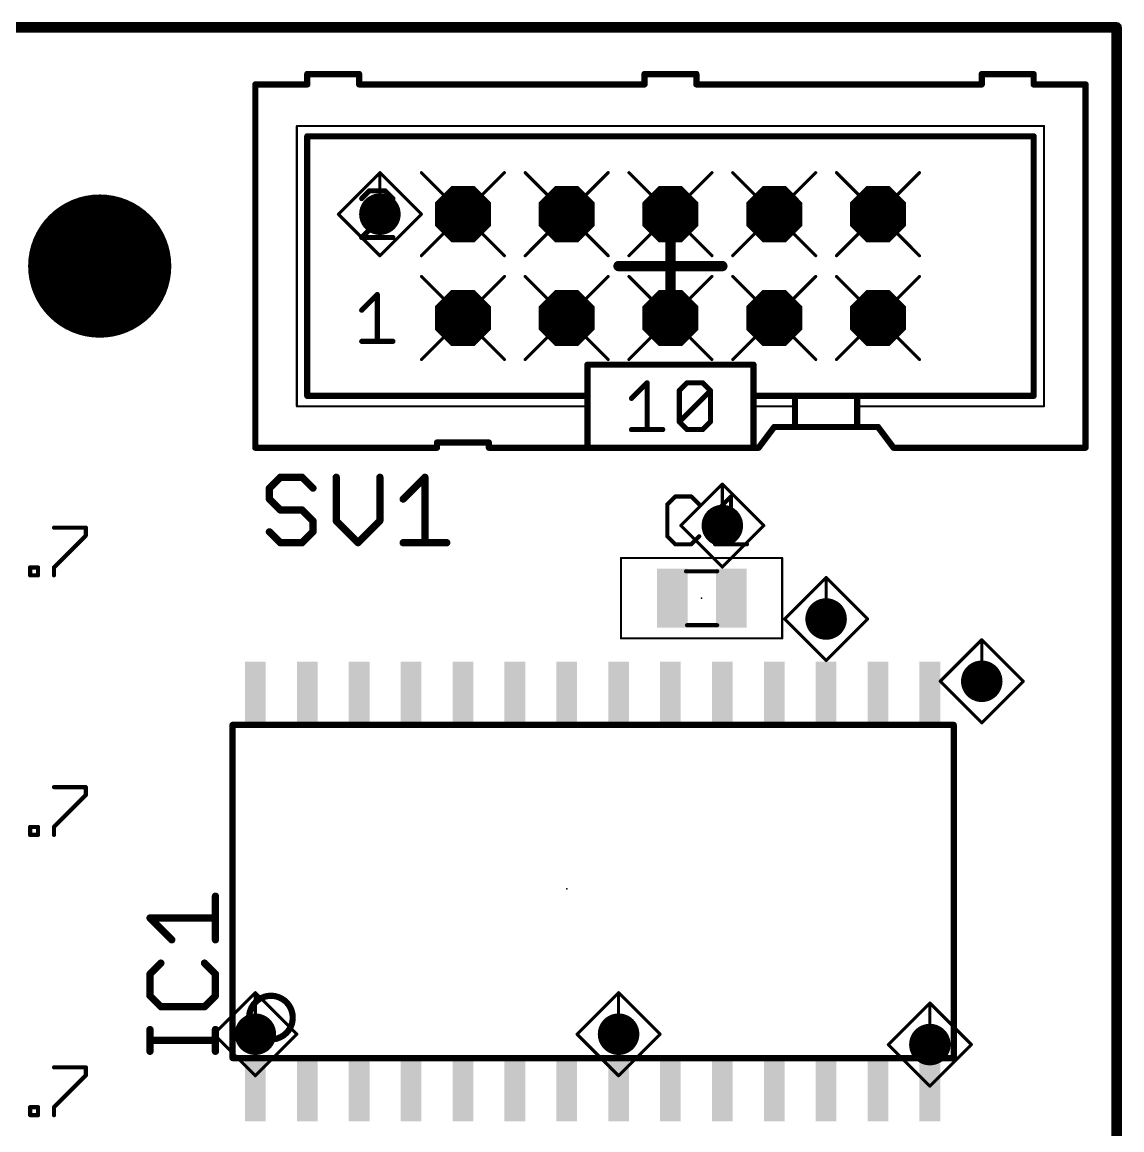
# Model space of a CAD drawing. Extents: x -84 to 54, y -45 to 6.
# Drawn here: x -15.87 to 11.05, y -21.14 to 5.97 of the extents above; entities that cross this region are included whole.
import ezdxf

# ---------------------------------------------------------------- set-up
doc = ezdxf.new("R2010")
doc.units = 0
for name, color, linetype in [('144', 253, 'CONTINUOUS'), ('17', 92, 'CONTINUOUS'), ('18', 92, 'CONTINUOUS'), ('20', 7, 'CONTINUOUS'), ('21', 253, 'CONTINUOUS'), ('23', 7, 'CONTINUOUS'), ('25', 253, 'CONTINUOUS'), ('39', 12, 'CONTINUOUS'), ('49', 253, 'CONTINUOUS'), ('51', 253, 'CONTINUOUS')]:
    doc.layers.add(name, color=color, linetype=linetype)

# ---------------------------------------------------------------- blocks, each defined once
blk = doc.blocks.new('RECT')
blk.add_solid([(-0.5, -0.5), (0.5, -0.5), (-0.5, 0.5), (0.5, 0.5)])
blk = doc.blocks.new('OCTAGONP')
at = {"const_width": 0.5}
blk.add_lwpolyline([(-0.25, -0.1036), (-0.25, 0.1036), (-0.1036, 0.25), (0.1036, 0.25), (0.25, 0.1036), (0.25, -0.1036), (0.1036, -0.25), (-0.1036, -0.25), (-0.25, -0.1036), (-0.25, 0.1036)], dxfattribs=at)
blk = doc.blocks.new('ROUNDV')
at = {"const_width": 0.5}
blk.add_lwpolyline([(0, -0.25, 1), (0, 0.25, 1), (0, -0.25)], format="xyb", dxfattribs=at)

msp = doc.modelspace()

# ---------------------------------------------------------------- linework, layer by layer
at = {"layer": '144', "const_width": 0.0762}
for points in [[(-7.112, 2.286), (-8.128, 1.27)], [(-7.112, 1.27), (-7.112, 2.286)], [(-6.096, 1.27), (-7.112, 2.286)], [(-6.096, 0.254), (-4.064, 2.286)], [(-6.096, 2.286), (-4.064, 0.254)], [(-3.556, 0.254), (-1.524, 2.286)], [(-3.556, 2.286), (-1.524, 0.254)], [(-1.016, 0.254), (1.016, 2.286)], [(-1.016, 2.286), (1.016, 0.254)], [(1.524, 0.254), (3.556, 2.286)], [(1.524, 2.286), (3.556, 0.254)], [(4.064, 0.254), (6.096, 2.286)], [(4.064, 2.286), (6.096, 0.254)], [(-8.128, 1.27), (-7.112, 0.254)], [(-7.112, 0.254), (-6.096, 1.27)], [(-14.986, 1.016), (-12.954, 1.016)], [(-14.986, -1.016), (-14.986, 1.016)], [(-13.97, 0), (-13.97, 1.016)], [(-12.954, 1.016), (-12.954, -1.016)], [(-6.096, -2.286), (-4.064, -0.254)], [(-6.096, -0.254), (-4.064, -2.286)], [(-3.556, -2.286), (-1.524, -0.254)], [(-3.556, -0.254), (-1.524, -2.286)], [(-1.016, -2.286), (1.016, -0.254)], [(-1.016, -0.254), (1.016, -2.286)], [(1.524, -2.286), (3.556, -0.254)], [(1.524, -0.254), (3.556, -2.286)], [(4.064, -2.286), (6.096, -0.254)], [(4.064, -0.254), (6.096, -2.286)], [(-12.954, -1.016), (-14.986, -1.016)], [(1.27, -5.334), (0.254, -6.35)], [(1.27, -6.35), (1.27, -5.334)], [(2.286, -6.35), (1.27, -5.334)], [(0.254, -6.35), (1.27, -7.366)], [(1.27, -7.366), (2.286, -6.35)], [(3.81, -7.62), (2.794, -8.636)], [(3.81, -8.636), (3.81, -7.62)], [(4.826, -8.636), (3.81, -7.62)], [(2.794, -8.636), (3.81, -9.652)], [(3.81, -9.652), (4.826, -8.636)], [(7.62, -9.144), (6.604, -10.16)], [(7.62, -10.16), (7.62, -9.144)], [(8.636, -10.16), (7.62, -9.144)], [(6.604, -10.16), (7.62, -11.176)], [(7.62, -11.176), (8.636, -10.16)], [(-10.16, -17.78), (-11.176, -18.796)], [(-10.16, -18.796), (-10.16, -17.78)], [(-9.144, -18.796), (-10.16, -17.78)], [(-1.27, -17.78), (-2.286, -18.796)], [(-1.27, -18.796), (-1.27, -17.78)], [(-0.254, -18.796), (-1.27, -17.78)], [(6.35, -18.034), (5.334, -19.05)], [(6.35, -19.05), (6.35, -18.034)], [(7.366, -19.05), (6.35, -18.034)], [(-11.176, -18.796), (-10.16, -19.812)], [(-10.16, -19.812), (-9.144, -18.796)], [(-2.286, -18.796), (-1.27, -19.812)], [(-1.27, -19.812), (-0.254, -18.796)], [(5.334, -19.05), (6.35, -20.066)], [(6.35, -20.066), (7.366, -19.05)]]:
    msp.add_lwpolyline(points, dxfattribs=at)
at = {"layer": '144', "const_width": 0.0381}
for points in [[(-7.093, 2.286, 1), (-7.1311, 2.286)], [(-7.0985, 2.2995, 1), (-7.1255, 2.2725)], [(-7.0985, 2.2725, 1), (-7.1255, 2.2995)], [(-6.0825, 2.2995, 1), (-6.1095, 2.2725)], [(-4.0505, 2.2725, 1), (-4.0775, 2.2995)], [(-3.5425, 2.2995, 1), (-3.5695, 2.2725)], [(-1.5105, 2.2725, 1), (-1.5375, 2.2995)], [(-1.0025, 2.2995, 1), (-1.0295, 2.2725)], [(1.0295, 2.2725, 1), (1.0025, 2.2995)], [(1.5375, 2.2995, 1), (1.5105, 2.2725)], [(3.5695, 2.2725, 1), (3.5425, 2.2995)], [(4.0775, 2.2995, 1), (4.0505, 2.2725)], [(6.1095, 2.2725, 1), (6.0825, 2.2995)], [(-8.1145, 1.2835, 1), (-8.1415, 1.2565)], [(-8.1415, 1.2835, 1), (-8.1145, 1.2565)], [(-7.1311, 1.27, 1), (-7.093, 1.27)], [(-6.0825, 1.2565, 1), (-6.1095, 1.2835)], [(-6.1095, 1.2565, 1), (-6.0825, 1.2835)], [(-14.967, 1.016, 1), (-15.0051, 1.016)], [(-14.986, 1.0351, 1), (-14.986, 0.997)], [(-13.951, 1.016, 1), (-13.9891, 1.016)], [(-12.935, 1.016, 1), (-12.9731, 1.016)], [(-12.954, 0.997, 1), (-12.954, 1.0351)], [(-7.1255, 0.2675, 1), (-7.0985, 0.2405)], [(-7.1255, 0.2405, 1), (-7.0985, 0.2675)], [(-6.1095, 0.2675, 1), (-6.0825, 0.2405)], [(-4.0775, 0.2405, 1), (-4.0505, 0.2675)], [(-3.5695, 0.2675, 1), (-3.5425, 0.2405)], [(-1.5375, 0.2405, 1), (-1.5105, 0.2675)], [(-1.0295, 0.2675, 1), (-1.0025, 0.2405)], [(1.0025, 0.2405, 1), (1.0295, 0.2675)], [(1.5105, 0.2675, 1), (1.5375, 0.2405)], [(3.5425, 0.2405, 1), (3.5695, 0.2675)], [(4.0505, 0.2675, 1), (4.0775, 0.2405)], [(6.0825, 0.2405, 1), (6.1095, 0.2675)], [(-13.9891, 0, 1), (-13.951, 0)], [(-6.0825, -0.2405, 1), (-6.1095, -0.2675)], [(-4.0505, -0.2675, 1), (-4.0775, -0.2405)], [(-3.5425, -0.2405, 1), (-3.5695, -0.2675)], [(-1.5105, -0.2675, 1), (-1.5375, -0.2405)], [(-1.0025, -0.2405, 1), (-1.0295, -0.2675)], [(1.0295, -0.2675, 1), (1.0025, -0.2405)], [(1.5375, -0.2405, 1), (1.5105, -0.2675)], [(3.5695, -0.2675, 1), (3.5425, -0.2405)], [(4.0775, -0.2405, 1), (4.0505, -0.2675)], [(6.1095, -0.2675, 1), (6.0825, -0.2405)], [(-15.0051, -1.016, 1), (-14.967, -1.016)], [(-14.986, -0.997, 1), (-14.986, -1.0351)], [(-12.9731, -1.016, 1), (-12.935, -1.016)], [(-12.954, -1.0351, 1), (-12.954, -0.997)], [(-6.1095, -2.2725, 1), (-6.0825, -2.2995)], [(-4.0775, -2.2995, 1), (-4.0505, -2.2725)], [(-3.5695, -2.2725, 1), (-3.5425, -2.2995)], [(-1.5375, -2.2995, 1), (-1.5105, -2.2725)], [(-1.0295, -2.2725, 1), (-1.0025, -2.2995)], [(1.0025, -2.2995, 1), (1.0295, -2.2725)], [(1.5105, -2.2725, 1), (1.5375, -2.2995)], [(3.5425, -2.2995, 1), (3.5695, -2.2725)], [(4.0505, -2.2725, 1), (4.0775, -2.2995)], [(6.0825, -2.2995, 1), (6.1095, -2.2725)], [(1.2891, -5.334, 1), (1.251, -5.334)], [(1.2835, -5.3205, 1), (1.2565, -5.3475)], [(1.2835, -5.3475, 1), (1.2565, -5.3205)], [(0.2675, -6.3365, 1), (0.2405, -6.3635)], [(0.2405, -6.3365, 1), (0.2675, -6.3635)], [(1.251, -6.35, 1), (1.2891, -6.35)], [(2.2995, -6.3635, 1), (2.2725, -6.3365)], [(2.2725, -6.3635, 1), (2.2995, -6.3365)], [(1.2565, -7.3525, 1), (1.2835, -7.3795)], [(1.2565, -7.3795, 1), (1.2835, -7.3525)], [(3.8291, -7.62, 1), (3.791, -7.62)], [(3.8235, -7.6065, 1), (3.7965, -7.6335)], [(3.8235, -7.6335, 1), (3.7965, -7.6065)], [(2.8075, -8.6225, 1), (2.7805, -8.6495)], [(2.7805, -8.6225, 1), (2.8075, -8.6495)], [(3.791, -8.636, 1), (3.8291, -8.636)], [(4.8395, -8.6495, 1), (4.8125, -8.6225)], [(4.8125, -8.6495, 1), (4.8395, -8.6225)], [(7.6391, -9.144, 1), (7.601, -9.144)], [(7.6335, -9.1305, 1), (7.6065, -9.1575)], [(7.6335, -9.1575, 1), (7.6065, -9.1305)], [(3.7965, -9.6385, 1), (3.8235, -9.6655)], [(3.7965, -9.6655, 1), (3.8235, -9.6385)], [(6.6175, -10.1465, 1), (6.5905, -10.1735)], [(6.5905, -10.1465, 1), (6.6175, -10.1735)], [(7.601, -10.16, 1), (7.6391, -10.16)], [(8.6495, -10.1735, 1), (8.6225, -10.1465)], [(8.6225, -10.1735, 1), (8.6495, -10.1465)], [(7.6065, -11.1625, 1), (7.6335, -11.1895)], [(7.6065, -11.1895, 1), (7.6335, -11.1625)], [(-10.141, -17.78, 1), (-10.1791, -17.78)], [(-10.1465, -17.7665, 1), (-10.1735, -17.7935)], [(-10.1465, -17.7935, 1), (-10.1735, -17.7665)], [(-1.251, -17.78, 1), (-1.2891, -17.78)], [(-1.2565, -17.7665, 1), (-1.2835, -17.7935)], [(-1.2565, -17.7935, 1), (-1.2835, -17.7665)], [(6.3635, -18.0205, 1), (6.3365, -18.0475)], [(6.3691, -18.034, 1), (6.331, -18.034)], [(6.3635, -18.0475, 1), (6.3365, -18.0205)], [(-11.1625, -18.7825, 1), (-11.1895, -18.8095)], [(-11.1895, -18.7825, 1), (-11.1625, -18.8095)], [(-10.1791, -18.796, 1), (-10.141, -18.796)], [(-9.1305, -18.8095, 1), (-9.1575, -18.7825)], [(-9.1575, -18.8095, 1), (-9.1305, -18.7825)], [(-2.2725, -18.7825, 1), (-2.2995, -18.8095)], [(-2.2995, -18.7825, 1), (-2.2725, -18.8095)], [(-1.2891, -18.796, 1), (-1.251, -18.796)], [(-0.2405, -18.8095, 1), (-0.2675, -18.7825)], [(-0.2675, -18.8095, 1), (-0.2405, -18.7825)], [(5.3475, -19.0365, 1), (5.3205, -19.0635)], [(5.3205, -19.0365, 1), (5.3475, -19.0635)], [(6.331, -19.05, 1), (6.3691, -19.05)], [(7.3795, -19.0635, 1), (7.3525, -19.0365)], [(7.3525, -19.0635, 1), (7.3795, -19.0365)], [(-10.1735, -19.7985, 1), (-10.1465, -19.8255)], [(-10.1735, -19.8255, 1), (-10.1465, -19.7985)], [(-1.2835, -19.7985, 1), (-1.2565, -19.8255)], [(-1.2835, -19.8255, 1), (-1.2565, -19.7985)], [(6.3365, -20.0525, 1), (6.3635, -20.0795)], [(6.3365, -20.0795, 1), (6.3635, -20.0525)]]:
    msp.add_lwpolyline(points, format="xyb", dxfattribs=at)
at = {"layer": '20', "const_width": 0.254}
for points in [[(-83.82, 5.842), (10.922, 5.842)], [(10.922, 5.842), (10.922, -43.688)]]:
    msp.add_lwpolyline(points, dxfattribs=at)
at = {"layer": '20', "const_width": 0.127}
for points in [[(10.9855, 5.842, 1), (10.8585, 5.842)], [(10.922, 5.7785, 1), (10.922, 5.9055)]]:
    msp.add_lwpolyline(points, format="xyb", dxfattribs=at)
at = {"layer": '20'}
msp.add_circle((-13.97, 0), 1.651, dxfattribs=at)
at = {"layer": '21'}
for points, const_width in [([(-7.62, 4.699), (-8.89, 4.699)], 0.1524), ([(-8.89, 4.699), (-8.89, 4.445)], 0.1524), ([(-7.62, 4.699), (-7.62, 4.445)], 0.1524), ([(0.635, 4.699), (-0.635, 4.699)], 0.1524), ([(-0.635, 4.699), (-0.635, 4.445)], 0.1524), ([(0.635, 4.699), (0.635, 4.445)], 0.1524), ([(8.89, 4.699), (7.62, 4.699)], 0.1524), ([(7.62, 4.445), (7.62, 4.699)], 0.1524), ([(8.89, 4.445), (8.89, 4.699)], 0.1524), ([(-10.16, 4.445), (-8.89, 4.445)], 0.1524), ([(-10.16, 4.445), (-10.16, -4.445)], 0.1524), ([(-7.62, 4.445), (-0.635, 4.445)], 0.1524), ([(0.635, 4.445), (7.62, 4.445)], 0.1524), ([(8.89, 4.445), (10.16, 4.445)], 0.1524), ([(10.16, -4.445), (10.16, 4.445)], 0.1524), ([(9.144, 3.429), (-9.144, 3.429)], 0.0508), ([(-9.144, 3.429), (-9.144, -3.429)], 0.0508), ([(9.144, -3.429), (9.144, 3.429)], 0.0508), ([(-8.89, 3.175), (8.89, 3.175)], 0.1524), ([(-8.89, 3.175), (-8.89, -3.175)], 0.1524), ([(8.89, -3.175), (8.89, 3.175)], 0.1524), ([(-7.3659, 1.8424), (-7.5565, 1.6518)], 0.127), ([(-6.9846, 1.8424), (-7.3659, 1.8424)], 0.127), ([(-6.7939, 1.6518), (-6.9846, 1.8424)], 0.127), ([(-6.7939, 1.4611), (-6.7939, 1.6518)], 0.127), ([(-7.5565, 0.6985), (-6.7939, 1.4611)], 0.127), ([(-6.7939, 0.6985), (-7.5565, 0.6985)], 0.127), ([(-7.5565, -1.0789), (-7.1752, -0.6976)], 0.127), ([(-7.1752, -0.6976), (-7.1752, -1.8415)], 0.127), ([(-7.5565, -1.8415), (-6.7939, -1.8415)], 0.127), ([(2.032, -2.413), (-2.032, -2.413)], 0.1524), ([(-2.032, -3.175), (-2.032, -2.413)], 0.1524), ([(2.032, -2.413), (2.032, -3.175)], 0.1524), ([(-0.9525, -3.2379), (-0.5712, -2.8566)], 0.127), ([(-0.5712, -2.8566), (-0.5712, -4.0005)], 0.127), ([(0.2168, -3.0472), (0.4074, -2.8566)], 0.127), ([(0.4074, -2.8566), (0.7887, -2.8566)], 0.127), ([(0.7887, -2.8566), (0.9794, -3.0472)], 0.127), ([(-2.032, -3.175), (-8.89, -3.175)], 0.1524), ([(-2.032, -3.175), (-2.032, -3.429)], 0.1524), ([(0.2168, -3.8099), (0.2168, -3.0472)], 0.127), ([(0.2168, -3.8099), (0.9794, -3.0472)], 0.127), ([(0.9794, -3.0472), (0.9794, -3.8099)], 0.127), ([(2.032, -3.175), (2.032, -3.429)], 0.1524), ([(3.048, -3.175), (2.032, -3.175)], 0.1524), ([(3.048, -3.175), (3.048, -3.429)], 0.1524), ([(4.572, -3.175), (3.048, -3.175)], 0.1524), ([(8.89, -3.175), (4.572, -3.175)], 0.1524), ([(4.572, -3.175), (4.572, -3.429)], 0.1524), ([(-9.144, -3.429), (-2.032, -3.429)], 0.0508), ([(-2.032, -3.429), (-2.032, -4.445)], 0.1524), ([(2.032, -3.429), (2.032, -4.445)], 0.1524), ([(3.048, -3.429), (2.032, -3.429)], 0.0508), ([(3.048, -3.429), (3.048, -3.937)], 0.1524), ([(4.572, -3.429), (4.572, -3.937)], 0.1524), ([(4.572, -3.429), (9.144, -3.429)], 0.0508), ([(0.4074, -4.0005), (0.2168, -3.8099)], 0.127), ([(0.9794, -3.8099), (0.7887, -4.0005)], 0.127), ([(-0.9525, -4.0005), (-0.1899, -4.0005)], 0.127), ([(0.7887, -4.0005), (0.4074, -4.0005)], 0.127), ([(2.159, -4.445), (2.54, -3.937)], 0.1524), ([(3.048, -3.937), (2.54, -3.937)], 0.1524), ([(4.572, -3.937), (3.048, -3.937)], 0.1524), ([(5.08, -3.937), (4.572, -3.937)], 0.1524), ([(5.08, -3.937), (5.461, -4.445)], 0.1524), ([(-4.445, -4.318), (-5.715, -4.318)], 0.1524), ([(-5.715, -4.445), (-5.715, -4.318)], 0.1524), ([(-4.445, -4.318), (-4.445, -4.445)], 0.1524), ([(-5.715, -4.445), (-10.16, -4.445)], 0.1524), ([(-2.032, -4.445), (-4.445, -4.445)], 0.1524), ([(2.032, -4.445), (-2.032, -4.445)], 0.1524), ([(2.159, -4.445), (2.032, -4.445)], 0.1524), ([(10.16, -4.445), (5.461, -4.445)], 0.1524), ([(6.9342, -11.2268), (-10.7188, -11.2268)], 0.1524), ([(-10.7188, -11.2268), (-10.7188, -19.3802)], 0.1524), ([(6.9342, -19.3802), (6.9342, -11.2268)], 0.1524), ([(-10.7188, -19.3802), (6.9342, -19.3802)], 0.1524)]:
    msp.add_lwpolyline(points, dxfattribs=dict(at, const_width=const_width))
for points, const_width in [([(-8.89, 4.7371, 1), (-8.89, 4.6609)], 0.0762), ([(-8.8519, 4.699, 1), (-8.9281, 4.699)], 0.0762), ([(-7.5819, 4.699, 1), (-7.6581, 4.699)], 0.0762), ([(-7.62, 4.6609, 1), (-7.62, 4.7371)], 0.0762), ([(-0.635, 4.7371, 1), (-0.635, 4.6609)], 0.0762), ([(-0.5969, 4.699, 1), (-0.6731, 4.699)], 0.0762), ([(0.6731, 4.699, 1), (0.5969, 4.699)], 0.0762), ([(0.635, 4.6609, 1), (0.635, 4.7371)], 0.0762), ([(7.62, 4.7371, 1), (7.62, 4.6609)], 0.0762), ([(7.6581, 4.699, 1), (7.5819, 4.699)], 0.0762), ([(8.9281, 4.699, 1), (8.8519, 4.699)], 0.0762), ([(8.89, 4.6609, 1), (8.89, 4.7371)], 0.0762), ([(-10.16, 4.4831, 1), (-10.16, 4.4069)], 0.0762), ([(-10.1219, 4.445, 1), (-10.1981, 4.445)], 0.0762), ([(-8.9281, 4.445, 1), (-8.8519, 4.445)], 0.0762), ([(-8.89, 4.4069, 1), (-8.89, 4.4831)], 0.0762), ([(-7.62, 4.4831, 1), (-7.62, 4.4069)], 0.0762), ([(-7.6581, 4.445, 1), (-7.5819, 4.445)], 0.0762), ([(-0.6731, 4.445, 1), (-0.5969, 4.445)], 0.0762), ([(-0.635, 4.4069, 1), (-0.635, 4.4831)], 0.0762), ([(0.635, 4.4831, 1), (0.635, 4.4069)], 0.0762), ([(0.5969, 4.445, 1), (0.6731, 4.445)], 0.0762), ([(7.5819, 4.445, 1), (7.6581, 4.445)], 0.0762), ([(7.62, 4.4069, 1), (7.62, 4.4831)], 0.0762), ([(8.89, 4.4831, 1), (8.89, 4.4069)], 0.0762), ([(8.8519, 4.445, 1), (8.9281, 4.445)], 0.0762), ([(10.1981, 4.445, 1), (10.1219, 4.445)], 0.0762), ([(10.16, 4.4069, 1), (10.16, 4.4831)], 0.0762), ([(-9.144, 3.4417, 1), (-9.144, 3.4163)], 0.0254), ([(-9.1313, 3.429, 1), (-9.1567, 3.429)], 0.0254), ([(9.1567, 3.429, 1), (9.1313, 3.429)], 0.0254), ([(9.144, 3.4163, 1), (9.144, 3.4417)], 0.0254), ([(-8.89, 3.2131, 1), (-8.89, 3.1369)], 0.0762), ([(-8.8519, 3.175, 1), (-8.9281, 3.175)], 0.0762), ([(8.9281, 3.175, 1), (8.8519, 3.175)], 0.0762), ([(8.89, 3.1369, 1), (8.89, 3.2131)], 0.0762), ([(-7.3659, 1.8741, 1), (-7.3659, 1.8107)], 0.0635), ([(-7.3434, 1.8199, 1), (-7.3884, 1.8649)], 0.0635), ([(-6.9622, 1.8649, 1), (-7.007, 1.8199)], 0.0635), ([(-6.9846, 1.8107, 1), (-6.9846, 1.8741)], 0.0635), ([(-7.579, 1.6743, 1), (-7.534, 1.6293)], 0.0635), ([(-6.7622, 1.6518, 1), (-6.8257, 1.6518)], 0.0635), ([(-6.8163, 1.6293, 1), (-6.7715, 1.6743)], 0.0635), ([(-6.8257, 1.4611, 1), (-6.7622, 1.4611)], 0.0635), ([(-6.7714, 1.4386, 1), (-6.8164, 1.4836)], 0.0635), ([(-7.579, 0.721, 1), (-7.534, 0.676)], 0.0635), ([(-7.5565, 0.7303, 1), (-7.5565, 0.6667)], 0.0635), ([(-6.7939, 0.6667, 1), (-6.7939, 0.7303)], 0.0635), ([(-7.1435, -0.6976, 1), (-7.2069, -0.6976)], 0.0635), ([(-7.1527, -0.7201, 1), (-7.1977, -0.6751)], 0.0635), ([(-7.579, -1.0564, 1), (-7.534, -1.1014)], 0.0635), ([(-7.5565, -1.8098, 1), (-7.5565, -1.8733)], 0.0635), ([(-7.2069, -1.8415, 1), (-7.1435, -1.8415)], 0.0635), ([(-6.7939, -1.8733, 1), (-6.7939, -1.8098)], 0.0635), ([(-2.032, -2.3749, 1), (-2.032, -2.4511)], 0.0762), ([(-1.9939, -2.413, 1), (-2.0701, -2.413)], 0.0762), ([(2.0701, -2.413, 1), (1.9939, -2.413)], 0.0762), ([(2.032, -2.4511, 1), (2.032, -2.3749)], 0.0762), ([(-0.5394, -2.8566, 1), (-0.603, -2.8566)], 0.0635), ([(-0.5487, -2.8791, 1), (-0.5937, -2.8341)], 0.0635), ([(0.4074, -2.8249, 1), (0.4074, -2.8884)], 0.0635), ([(0.4299, -2.8791, 1), (0.3849, -2.8341)], 0.0635), ([(0.8111, -2.8341, 1), (0.7663, -2.8791)], 0.0635), ([(0.7887, -2.8884, 1), (0.7887, -2.8249)], 0.0635), ([(-8.89, -3.1369, 1), (-8.89, -3.2131)], 0.0762), ([(-8.9281, -3.175, 1), (-8.8519, -3.175)], 0.0762), ([(-1.9939, -3.175, 1), (-2.0701, -3.175)], 0.0762), ([(-2.0701, -3.175, 1), (-1.9939, -3.175)], 0.0762), ([(-2.032, -3.2131, 1), (-2.032, -3.1369)], 0.0762), ([(-0.975, -3.2154, 1), (-0.93, -3.2604)], 0.0635), ([(0.1943, -3.0247, 1), (0.2393, -3.0697)], 0.0635), ([(0.2486, -3.0472, 1), (0.1851, -3.0472)], 0.0635), ([(1.0111, -3.0472, 1), (0.9477, -3.0472)], 0.0635), ([(1.0019, -3.0696, 1), (0.9569, -3.0248)], 0.0635), ([(0.957, -3.0697, 1), (1.0018, -3.0247)], 0.0635), ([(2.0701, -3.175, 1), (1.9939, -3.175)], 0.0762), ([(2.032, -3.1369, 1), (2.032, -3.2131)], 0.0762), ([(1.9939, -3.175, 1), (2.0701, -3.175)], 0.0762), ([(3.0861, -3.175, 1), (3.0099, -3.175)], 0.0762), ([(3.048, -3.1369, 1), (3.048, -3.2131)], 0.0762), ([(3.048, -3.2131, 1), (3.048, -3.1369)], 0.0762), ([(4.572, -3.1369, 1), (4.572, -3.2131)], 0.0762), ([(4.6101, -3.175, 1), (4.5339, -3.175)], 0.0762), ([(4.572, -3.2131, 1), (4.572, -3.1369)], 0.0762), ([(8.8519, -3.175, 1), (8.9281, -3.175)], 0.0762), ([(8.89, -3.2131, 1), (8.89, -3.1369)], 0.0762), ([(-9.144, -3.4163, 1), (-9.144, -3.4417)], 0.0254), ([(-9.1567, -3.429, 1), (-9.1313, -3.429)], 0.0254), ([(-1.9939, -3.429, 1), (-2.0701, -3.429)], 0.0762), ([(-2.0701, -3.429, 1), (-1.9939, -3.429)], 0.0762), ([(-2.032, -3.4417, 1), (-2.032, -3.4163)], 0.0254), ([(2.0701, -3.429, 1), (1.9939, -3.429)], 0.0762), ([(1.9939, -3.429, 1), (2.0701, -3.429)], 0.0762), ([(2.032, -3.4163, 1), (2.032, -3.4417)], 0.0254), ([(3.0861, -3.429, 1), (3.0099, -3.429)], 0.0762), ([(3.0099, -3.429, 1), (3.0861, -3.429)], 0.0762), ([(3.048, -3.4417, 1), (3.048, -3.4163)], 0.0254), ([(4.6101, -3.429, 1), (4.5339, -3.429)], 0.0762), ([(4.5339, -3.429, 1), (4.6101, -3.429)], 0.0762), ([(4.572, -3.4163, 1), (4.572, -3.4417)], 0.0254), ([(9.1313, -3.429, 1), (9.1567, -3.429)], 0.0254), ([(9.144, -3.4417, 1), (9.144, -3.4163)], 0.0254), ([(0.2393, -3.7874, 1), (0.1943, -3.8324)], 0.0635), ([(0.1943, -3.7875, 1), (0.2393, -3.8323)], 0.0635), ([(0.1851, -3.8099, 1), (0.2486, -3.8099)], 0.0635), ([(0.9477, -3.8099, 1), (1.0111, -3.8099)], 0.0635), ([(1.0018, -3.8324, 1), (0.957, -3.7874)], 0.0635), ([(-0.9525, -3.9688, 1), (-0.9525, -4.0323)], 0.0635), ([(-0.603, -4.0005, 1), (-0.5394, -4.0005)], 0.0635), ([(-0.1899, -4.0323, 1), (-0.1899, -3.9688)], 0.0635), ([(0.4074, -3.9688, 1), (0.4074, -4.0323)], 0.0635), ([(0.3849, -4.023, 1), (0.4299, -3.978)], 0.0635), ([(0.7663, -3.978, 1), (0.8111, -4.023)], 0.0635), ([(0.7887, -4.0323, 1), (0.7887, -3.9688)], 0.0635), ([(2.54, -3.8989, 1), (2.54, -3.9751)], 0.0762), ([(2.5705, -3.9599, 1), (2.5095, -3.9141)], 0.0762), ([(3.048, -3.8989, 1), (3.048, -3.9751)], 0.0762), ([(3.0099, -3.937, 1), (3.0861, -3.937)], 0.0762), ([(3.048, -3.9751, 1), (3.048, -3.8989)], 0.0762), ([(4.572, -3.8989, 1), (4.572, -3.9751)], 0.0762), ([(4.5339, -3.937, 1), (4.6101, -3.937)], 0.0762), ([(4.572, -3.9751, 1), (4.572, -3.8989)], 0.0762), ([(5.1105, -3.9141, 1), (5.0495, -3.9599)], 0.0762), ([(5.08, -3.9751, 1), (5.08, -3.8989)], 0.0762), ([(-5.715, -4.2799, 1), (-5.715, -4.3561)], 0.0762), ([(-5.6769, -4.318, 1), (-5.7531, -4.318)], 0.0762), ([(-4.4069, -4.318, 1), (-4.4831, -4.318)], 0.0762), ([(-4.445, -4.3561, 1), (-4.445, -4.2799)], 0.0762), ([(-10.16, -4.4069, 1), (-10.16, -4.4831)], 0.0762), ([(-10.1981, -4.445, 1), (-10.1219, -4.445)], 0.0762), ([(-5.7531, -4.445, 1), (-5.6769, -4.445)], 0.0762), ([(-5.715, -4.4831, 1), (-5.715, -4.4069)], 0.0762), ([(-4.445, -4.4069, 1), (-4.445, -4.4831)], 0.0762), ([(-4.4831, -4.445, 1), (-4.4069, -4.445)], 0.0762), ([(-2.032, -4.4069, 1), (-2.032, -4.4831)], 0.0762), ([(-2.0701, -4.445, 1), (-1.9939, -4.445)], 0.0762), ([(-2.032, -4.4831, 1), (-2.032, -4.4069)], 0.0762), ([(2.032, -4.4069, 1), (2.032, -4.4831)], 0.0762), ([(1.9939, -4.445, 1), (2.0701, -4.445)], 0.0762), ([(2.032, -4.4831, 1), (2.032, -4.4069)], 0.0762), ([(2.1285, -4.4221, 1), (2.1895, -4.4679)], 0.0762), ([(2.159, -4.4831, 1), (2.159, -4.4069)], 0.0762), ([(5.461, -4.4069, 1), (5.461, -4.4831)], 0.0762), ([(5.4305, -4.4679, 1), (5.4915, -4.4221)], 0.0762), ([(10.1219, -4.445, 1), (10.1981, -4.445)], 0.0762), ([(10.16, -4.4831, 1), (10.16, -4.4069)], 0.0762), ([(-10.7188, -11.1887, 1), (-10.7188, -11.2649)], 0.0762), ([(-10.6807, -11.2268, 1), (-10.7569, -11.2268)], 0.0762), ([(6.9723, -11.2268, 1), (6.8961, -11.2268)], 0.0762), ([(6.9342, -11.2649, 1), (6.9342, -11.1887)], 0.0762), ([(-9.779, -18.923, 1), (-9.779, -17.8562, 1), (-9.779, -18.923)], 0.1524), ([(-10.7188, -19.3421, 1), (-10.7188, -19.4183)], 0.0762), ([(-10.7569, -19.3802, 1), (-10.6807, -19.3802)], 0.0762), ([(6.8961, -19.3802, 1), (6.9723, -19.3802)], 0.0762), ([(6.9342, -19.4183, 1), (6.9342, -19.3421)], 0.0762)]:
    msp.add_lwpolyline(points, format="xyb", dxfattribs=dict(at, const_width=const_width))
at = {"layer": '23'}
for p in [(0, 0), (0.762, -8.128), (-2.54, -15.24)]:
    msp.add_point(p, dxfattribs=at)
at = {"layer": '25'}
for points, const_width in [([(-9.5502, -5.1676), (-9.8171, -5.4345)], 0.1778), ([(-9.0164, -5.1676), (-9.5502, -5.1676)], 0.1778), ([(-8.7494, -5.4345), (-9.0164, -5.1676)], 0.1778), ([(-8.18, -5.1676), (-8.18, -6.2353)], 0.1778), ([(-7.1123, -6.2353), (-7.1123, -5.1676)], 0.1778), ([(-6.5429, -5.7014), (-6.0091, -5.1676)], 0.1778), ([(-6.0091, -5.1676), (-6.0091, -6.7691)], 0.1778), ([(-9.8171, -5.4345), (-9.8171, -5.7014)], 0.1778), ([(-9.8171, -5.7014), (-9.5502, -5.9684)], 0.1778), ([(0.1186, -5.6379), (-0.0762, -5.8328)], 0.1016), ([(0.5084, -5.6379), (0.1186, -5.6379)], 0.1016), ([(0.7033, -5.8328), (0.5084, -5.6379)], 0.1016), ([(1.0931, -6.0277), (1.4828, -5.6379)], 0.1016), ([(1.4828, -5.6379), (1.4828, -6.8072)], 0.1016), ([(-9.5502, -5.9684), (-9.0164, -5.9684)], 0.1778), ([(-9.0164, -5.9684), (-8.7494, -6.2353)], 0.1778), ([(-0.0762, -5.8328), (-0.0762, -6.6124)], 0.1016), ([(-8.7494, -6.2353), (-8.7494, -6.5022)], 0.1778), ([(-8.18, -6.2353), (-7.6462, -6.7691)], 0.1778), ([(-7.6462, -6.7691), (-7.1123, -6.2353)], 0.1778), ([(-15.0889, -6.3999), (-14.3094, -6.3999)], 0.1016), ([(-14.3094, -6.3999), (-14.3094, -6.5948)], 0.1016), ([(-9.5502, -6.7691), (-9.8171, -6.5022)], 0.1778), ([(-8.7494, -6.5022), (-9.0164, -6.7691)], 0.1778), ([(-14.3094, -6.5948), (-15.0889, -7.3744)], 0.1016), ([(-9.0164, -6.7691), (-9.5502, -6.7691)], 0.1778), ([(-6.5429, -6.7691), (-5.4752, -6.7691)], 0.1778), ([(-0.0762, -6.6124), (0.1186, -6.8072)], 0.1016), ([(0.1186, -6.8072), (0.5084, -6.8072)], 0.1016), ([(0.5084, -6.8072), (0.7033, -6.6124)], 0.1016), ([(1.0931, -6.8072), (1.8726, -6.8072)], 0.1016), ([(-15.6735, -7.5692), (-15.6735, -7.3744)], 0.1016), ([(-15.6735, -7.3744), (-15.4787, -7.3744)], 0.1016), ([(-15.4787, -7.5692), (-15.6735, -7.5692)], 0.1016), ([(-15.4787, -7.3744), (-15.4787, -7.5692)], 0.1016), ([(-15.0889, -7.3744), (-15.0889, -7.5692)], 0.1016), ([(-15.0889, -12.7499), (-14.3094, -12.7499)], 0.1016), ([(-14.3094, -12.7499), (-14.3094, -12.9448)], 0.1016), ([(-14.3094, -12.9448), (-15.0889, -13.7244)], 0.1016), ([(-15.6735, -13.9192), (-15.6735, -13.7244)], 0.1016), ([(-15.6735, -13.7244), (-15.4787, -13.7244)], 0.1016), ([(-15.4787, -13.7244), (-15.4787, -13.9192)], 0.1016), ([(-15.0889, -13.7244), (-15.0889, -13.9192)], 0.1016), ([(-15.4787, -13.9192), (-15.6735, -13.9192)], 0.1016), ([(-11.1379, -16.4866), (-11.1379, -15.4189)], 0.1778), ([(-12.2056, -16.4866), (-12.7394, -15.9528)], 0.1778), ([(-12.7394, -15.9528), (-11.1379, -15.9528)], 0.1778), ([(-12.4725, -17.056), (-12.7394, -17.323)], 0.1778), ([(-11.1379, -17.323), (-11.4048, -17.056)], 0.1778), ([(-12.7394, -17.323), (-12.7394, -17.8568)], 0.1778), ([(-11.1379, -17.8568), (-11.1379, -17.323)], 0.1778), ([(-12.7394, -17.8568), (-12.4725, -18.1237)], 0.1778), ([(-11.4048, -18.1237), (-11.1379, -17.8568)], 0.1778), ([(-12.4725, -18.1237), (-11.4048, -18.1237)], 0.1778), ([(-12.7394, -19.2151), (-12.7394, -18.6813)], 0.1778), ([(-11.1379, -19.2151), (-11.1379, -18.6813)], 0.1778), ([(-11.1379, -18.9482), (-12.7394, -18.9482)], 0.1778), ([(-15.0889, -19.6079), (-14.3094, -19.6079)], 0.1016), ([(-14.3094, -19.8028), (-15.0889, -20.5824)], 0.1016), ([(-14.3094, -19.6079), (-14.3094, -19.8028)], 0.1016), ([(-15.6735, -20.7772), (-15.6735, -20.5824)], 0.1016), ([(-15.6735, -20.5824), (-15.4787, -20.5824)], 0.1016), ([(-15.4787, -20.5824), (-15.4787, -20.7772)], 0.1016), ([(-15.0889, -20.5824), (-15.0889, -20.7772)], 0.1016), ([(-15.4787, -20.7772), (-15.6735, -20.7772)], 0.1016)]:
    msp.add_lwpolyline(points, dxfattribs=dict(at, const_width=const_width))
for points, const_width in [([(-9.5502, -5.1231, 1), (-9.5502, -5.2121)], 0.0889), ([(-9.5188, -5.199, 1), (-9.5816, -5.1362)], 0.0889), ([(-8.985, -5.1362, 1), (-9.0478, -5.199)], 0.0889), ([(-9.0164, -5.2121, 1), (-9.0164, -5.1231)], 0.0889), ([(-8.1356, -5.1676, 1), (-8.2244, -5.1676)], 0.0889), ([(-7.0678, -5.1676, 1), (-7.1568, -5.1676)], 0.0889), ([(-5.9646, -5.1676, 1), (-6.0536, -5.1676)], 0.0889), ([(-5.9777, -5.199, 1), (-6.0405, -5.1362)], 0.0889), ([(-9.8485, -5.4031, 1), (-9.7857, -5.4659)], 0.0889), ([(-9.7727, -5.4345, 1), (-9.8615, -5.4345)], 0.0889), ([(-8.7808, -5.4659, 1), (-8.718, -5.4031)], 0.0889), ([(-9.7857, -5.67, 1), (-9.8485, -5.7328)], 0.0889), ([(-9.8615, -5.7014, 1), (-9.7727, -5.7014)], 0.0889), ([(-6.5743, -5.67, 1), (-6.5115, -5.7328)], 0.0889), ([(0.1186, -5.6125, 1), (0.1186, -5.6633)], 0.0508), ([(0.1366, -5.6559, 1), (0.1006, -5.6199)], 0.0508), ([(0.5264, -5.6199, 1), (0.4904, -5.6559)], 0.0508), ([(0.5084, -5.6633, 1), (0.5084, -5.6125)], 0.0508), ([(1.5082, -5.6379, 1), (1.4574, -5.6379)], 0.0508), ([(1.5008, -5.6559, 1), (1.4648, -5.6199)], 0.0508), ([(-9.5502, -5.9239, 1), (-9.5502, -6.0129)], 0.0889), ([(-9.5816, -5.9998, 1), (-9.5188, -5.937)], 0.0889), ([(-8.985, -5.937, 1), (-9.0478, -5.9998)], 0.0889), ([(-9.0164, -6.0129, 1), (-9.0164, -5.9239)], 0.0889), ([(-0.0942, -5.8148, 1), (-0.0582, -5.8508)], 0.0508), ([(-0.0508, -5.8328, 1), (-0.1016, -5.8328)], 0.0508), ([(0.6853, -5.8508, 1), (0.7213, -5.8148)], 0.0508), ([(-8.705, -6.2353, 1), (-8.7938, -6.2353)], 0.0889), ([(-8.7808, -6.2667, 1), (-8.718, -6.2039)], 0.0889), ([(-8.1486, -6.2039, 1), (-8.2114, -6.2667)], 0.0889), ([(-8.2244, -6.2353, 1), (-8.1356, -6.2353)], 0.0889), ([(-7.1568, -6.2353, 1), (-7.0678, -6.2353)], 0.0889), ([(-7.0809, -6.2667, 1), (-7.1437, -6.2039)], 0.0889), ([(1.0751, -6.0097, 1), (1.1111, -6.0457)], 0.0508), ([(-15.0889, -6.3745, 1), (-15.0889, -6.4253)], 0.0508), ([(-14.284, -6.3999, 1), (-14.3348, -6.3999)], 0.0508), ([(-14.3094, -6.4253, 1), (-14.3094, -6.3745)], 0.0508), ([(-9.7857, -6.4708, 1), (-9.8485, -6.5336)], 0.0889), ([(-8.7938, -6.5022, 1), (-8.705, -6.5022)], 0.0889), ([(-8.718, -6.5336, 1), (-8.7808, -6.4708)], 0.0889), ([(-14.3348, -6.5948, 1), (-14.284, -6.5948)], 0.0508), ([(-14.2914, -6.6128, 1), (-14.3274, -6.5768)], 0.0508), ([(-9.5502, -6.7246, 1), (-9.5502, -6.8136)], 0.0889), ([(-9.5816, -6.8005, 1), (-9.5188, -6.7377)], 0.0889), ([(-9.0478, -6.7377, 1), (-8.985, -6.8005)], 0.0889), ([(-9.0164, -6.8136, 1), (-9.0164, -6.7246)], 0.0889), ([(-7.6776, -6.7377, 1), (-7.6148, -6.8005)], 0.0889), ([(-7.6776, -6.8005, 1), (-7.6148, -6.7377)], 0.0889), ([(-6.5429, -6.7246, 1), (-6.5429, -6.8136)], 0.0889), ([(-6.0536, -6.7691, 1), (-5.9646, -6.7691)], 0.0889), ([(-5.4752, -6.8136, 1), (-5.4752, -6.7246)], 0.0889), ([(-0.0582, -6.5944, 1), (-0.0942, -6.6304)], 0.0508), ([(-0.1016, -6.6124, 1), (-0.0508, -6.6124)], 0.0508), ([(0.1186, -6.7818, 1), (0.1186, -6.8326)], 0.0508), ([(0.1006, -6.8252, 1), (0.1366, -6.7892)], 0.0508), ([(0.4904, -6.7892, 1), (0.5264, -6.8252)], 0.0508), ([(0.5084, -6.8326, 1), (0.5084, -6.7818)], 0.0508), ([(0.7213, -6.6304, 1), (0.6853, -6.5944)], 0.0508), ([(1.0931, -6.7818, 1), (1.0931, -6.8326)], 0.0508), ([(1.8726, -6.8326, 1), (1.8726, -6.7818)], 0.0508), ([(1.4574, -6.8072, 1), (1.5082, -6.8072)], 0.0508), ([(-15.6481, -7.3744, 1), (-15.6989, -7.3744)], 0.0508), ([(-15.6735, -7.349, 1), (-15.6735, -7.3998)], 0.0508), ([(-15.6735, -7.5438, 1), (-15.6735, -7.5946)], 0.0508), ([(-15.6989, -7.5692, 1), (-15.6481, -7.5692)], 0.0508), ([(-15.4533, -7.3744, 1), (-15.5041, -7.3744)], 0.0508), ([(-15.5041, -7.5692, 1), (-15.4533, -7.5692)], 0.0508), ([(-15.4787, -7.3998, 1), (-15.4787, -7.349)], 0.0508), ([(-15.4787, -7.5946, 1), (-15.4787, -7.5438)], 0.0508), ([(-15.1069, -7.3564, 1), (-15.0709, -7.3924)], 0.0508), ([(-15.0635, -7.3744, 1), (-15.1143, -7.3744)], 0.0508), ([(-15.1143, -7.5692, 1), (-15.0635, -7.5692)], 0.0508), ([(-15.0889, -12.7245, 1), (-15.0889, -12.7753)], 0.0508), ([(-14.284, -12.7499, 1), (-14.3348, -12.7499)], 0.0508), ([(-14.3094, -12.7753, 1), (-14.3094, -12.7245)], 0.0508), ([(-14.3348, -12.9448, 1), (-14.284, -12.9448)], 0.0508), ([(-14.2914, -12.9628, 1), (-14.3274, -12.9268)], 0.0508), ([(-15.6481, -13.7244, 1), (-15.6989, -13.7244)], 0.0508), ([(-15.6735, -13.699, 1), (-15.6735, -13.7498)], 0.0508), ([(-15.4533, -13.7244, 1), (-15.5041, -13.7244)], 0.0508), ([(-15.4787, -13.7498, 1), (-15.4787, -13.699)], 0.0508), ([(-15.1069, -13.7064, 1), (-15.0709, -13.7424)], 0.0508), ([(-15.0635, -13.7244, 1), (-15.1143, -13.7244)], 0.0508), ([(-15.6735, -13.8938, 1), (-15.6735, -13.9446)], 0.0508), ([(-15.6989, -13.9192, 1), (-15.6481, -13.9192)], 0.0508), ([(-15.5041, -13.9192, 1), (-15.4533, -13.9192)], 0.0508), ([(-15.4787, -13.9446, 1), (-15.4787, -13.8938)], 0.0508), ([(-15.1143, -13.9192, 1), (-15.0635, -13.9192)], 0.0508), ([(-11.0935, -15.4189, 1), (-11.1823, -15.4189)], 0.0889), ([(-12.708, -15.9214, 1), (-12.7708, -15.9842)], 0.0889), ([(-12.7394, -15.9084, 1), (-12.7394, -15.9973)], 0.0889), ([(-11.1379, -15.9973, 1), (-11.1379, -15.9084)], 0.0889), ([(-12.237, -16.518, 1), (-12.1742, -16.4552)], 0.0889), ([(-11.1823, -16.4866, 1), (-11.0935, -16.4866)], 0.0889), ([(-12.4411, -17.0874, 1), (-12.5039, -17.0246)], 0.0889), ([(-11.3734, -17.0246, 1), (-11.4362, -17.0874)], 0.0889), ([(-12.7708, -17.2916, 1), (-12.708, -17.3544)], 0.0889), ([(-12.695, -17.323, 1), (-12.7838, -17.323)], 0.0889), ([(-11.0935, -17.323, 1), (-11.1823, -17.323)], 0.0889), ([(-11.1693, -17.3544, 1), (-11.1065, -17.2916)], 0.0889), ([(-12.708, -17.8254, 1), (-12.7708, -17.8882)], 0.0889), ([(-12.7838, -17.8568, 1), (-12.695, -17.8568)], 0.0889), ([(-11.1823, -17.8568, 1), (-11.0935, -17.8568)], 0.0889), ([(-11.1065, -17.8882, 1), (-11.1693, -17.8254)], 0.0889), ([(-12.4725, -18.0792, 1), (-12.4725, -18.1682)], 0.0889), ([(-12.5039, -18.1551, 1), (-12.4411, -18.0923)], 0.0889), ([(-11.4362, -18.0923, 1), (-11.3734, -18.1551)], 0.0889), ([(-11.4048, -18.1682, 1), (-11.4048, -18.0792)], 0.0889), ([(-12.695, -18.6813, 1), (-12.7838, -18.6813)], 0.0889), ([(-11.0935, -18.6813, 1), (-11.1823, -18.6813)], 0.0889), ([(-12.7394, -18.9037, 1), (-12.7394, -18.9927)], 0.0889), ([(-11.1379, -18.9927, 1), (-11.1379, -18.9037)], 0.0889), ([(-12.7838, -19.2151, 1), (-12.695, -19.2151)], 0.0889), ([(-11.1823, -19.2151, 1), (-11.0935, -19.2151)], 0.0889), ([(-15.0889, -19.5825, 1), (-15.0889, -19.6333)], 0.0508), ([(-14.284, -19.6079, 1), (-14.3348, -19.6079)], 0.0508), ([(-14.3348, -19.8028, 1), (-14.284, -19.8028)], 0.0508), ([(-14.2914, -19.8208, 1), (-14.3274, -19.7848)], 0.0508), ([(-14.3094, -19.6333, 1), (-14.3094, -19.5825)], 0.0508), ([(-15.6481, -20.5824, 1), (-15.6989, -20.5824)], 0.0508), ([(-15.6735, -20.557, 1), (-15.6735, -20.6078)], 0.0508), ([(-15.4533, -20.5824, 1), (-15.5041, -20.5824)], 0.0508), ([(-15.4787, -20.6078, 1), (-15.4787, -20.557)], 0.0508), ([(-15.1069, -20.5644, 1), (-15.0709, -20.6004)], 0.0508), ([(-15.0635, -20.5824, 1), (-15.1143, -20.5824)], 0.0508), ([(-15.6735, -20.7518, 1), (-15.6735, -20.8026)], 0.0508), ([(-15.6989, -20.7772, 1), (-15.6481, -20.7772)], 0.0508), ([(-15.5041, -20.7772, 1), (-15.4533, -20.7772)], 0.0508), ([(-15.4787, -20.8026, 1), (-15.4787, -20.7518)], 0.0508), ([(-15.1143, -20.7772, 1), (-15.0635, -20.7772)], 0.0508)]:
    msp.add_lwpolyline(points, format="xyb", dxfattribs=dict(at, const_width=const_width))
at = {"layer": '29', "const_width": 1.7526}
msp.add_lwpolyline([(-13.97, -0.8763, 1), (-13.97, 0.8763, 1), (-13.97, -0.8763)], format="xyb", dxfattribs=at)
at = {"layer": '30', "const_width": 1.7526}
msp.add_lwpolyline([(-13.97, -0.8763, 1), (-13.97, 0.8763, 1), (-13.97, -0.8763)], format="xyb", dxfattribs=at)
at = {"layer": '39', "const_width": 0.0508}
for points in [[(-1.211, -7.145), (2.735, -7.145)], [(-1.211, -9.111), (-1.211, -7.145)], [(2.735, -7.145), (2.735, -9.111)], [(2.735, -9.111), (-1.211, -9.111)]]:
    msp.add_lwpolyline(points, dxfattribs=at)
at = {"layer": '39', "const_width": 0.0254}
for points in [[(-1.211, -7.1323, 1), (-1.211, -7.1577)], [(-1.1983, -7.145, 1), (-1.2237, -7.145)], [(2.7477, -7.145, 1), (2.7223, -7.145)], [(2.735, -7.1577, 1), (2.735, -7.1323)], [(-1.211, -9.0983, 1), (-1.211, -9.1237)], [(-1.2237, -9.111, 1), (-1.1983, -9.111)], [(2.7223, -9.111, 1), (2.7477, -9.111)], [(2.735, -9.1237, 1), (2.735, -9.0983)]]:
    msp.add_lwpolyline(points, format="xyb", dxfattribs=at)
at = {"layer": '49', "const_width": 0.254}
for points in [[(0, -1.27), (0, 1.27)], [(-1.27, 0), (1.27, 0)]]:
    msp.add_lwpolyline(points, dxfattribs=at)
at = {"layer": '49', "const_width": 0.127}
for points in [[(0.0635, 1.27, 1), (-0.0635, 1.27)], [(-1.27, 0.0635, 1), (-1.27, -0.0635)], [(1.27, -0.0635, 1), (1.27, 0.0635)], [(-0.0635, -1.27, 1), (0.0635, -1.27)]]:
    msp.add_lwpolyline(points, format="xyb", dxfattribs=at)
at = {"layer": '51', "const_width": 0.1016}
for points in [[(0.381, -7.468), (1.143, -7.468)], [(0.406, -8.788), (1.143, -8.788)]]:
    msp.add_lwpolyline(points, dxfattribs=at)
at = {"layer": '51', "const_width": 0.0508}
for points in [[(0.381, -7.4426, 1), (0.381, -7.4934)], [(1.143, -7.4934, 1), (1.143, -7.4426)], [(0.406, -8.7626, 1), (0.406, -8.8134)], [(1.143, -8.8134, 1), (1.143, -8.7626)]]:
    msp.add_lwpolyline(points, format="xyb", dxfattribs=at)

# ---------------------------------------------------------------- block references
at = {"layer": '17', "xscale": 1.3716, "yscale": 1.3716}
for p in [(-5.08, 1.27), (-5.08, 1.27), (-2.54, 1.27), (-2.54, 1.27), (0, 1.27), (0, 1.27), (2.54, 1.27), (2.54, 1.27), (5.08, 1.27), (5.08, 1.27), (-5.08, -1.27), (-5.08, -1.27), (-2.54, -1.27), (-2.54, -1.27), (0, -1.27), (0, -1.27), (2.54, -1.27), (2.54, -1.27), (5.08, -1.27), (5.08, -1.27)]:
    msp.add_blockref('OCTAGONP', p, dxfattribs=at)
at = {"layer": '18', "xscale": 1.016, "yscale": 1.016}
for p in [(-7.112, 1.27), (1.27, -6.35), (3.81, -8.636), (7.62, -10.16), (-10.16, -18.796), (-1.27, -18.796), (6.35, -19.05)]:
    msp.add_blockref('ROUNDV', p, dxfattribs=at)
at = {"layer": '51'}
for p, xscale, yscale in [((-5.08, 1.27), 0.508, 0.508), ((-2.54, 1.27), 0.508, 0.508), ((0, 1.27), 0.508, 0.508), ((2.54, 1.27), 0.508, 0.508), ((5.08, 1.27), 0.508, 0.508), ((-5.08, -1.27), 0.508, 0.508), ((-2.54, -1.27), 0.508, 0.508), ((0, -1.27), 0.508, 0.508), ((2.54, -1.27), 0.508, 0.508), ((5.08, -1.27), 0.508, 0.508), ((0.0448, -8.1268), 0.7501, 1.4501), ((1.4926, -8.1268), 0.7501, 1.4501), ((-10.16, -10.4394), 0.508, 1.524), ((-8.89, -10.4394), 0.508, 1.524), ((-7.62, -10.4394), 0.508, 1.524), ((-6.35, -10.4394), 0.508, 1.524), ((-5.08, -10.4394), 0.508, 1.524), ((-3.81, -10.4394), 0.508, 1.524), ((-2.54, -10.4394), 0.508, 1.524), ((-1.27, -10.4394), 0.508, 1.524), ((0, -10.4394), 0.508, 1.524), ((1.27, -10.4394), 0.508, 1.524), ((2.54, -10.4394), 0.508, 1.524), ((3.81, -10.4394), 0.508, 1.524), ((5.08, -10.4394), 0.508, 1.524), ((6.35, -10.4394), 0.508, 1.524), ((-10.16, -20.1676), 0.508, 1.524), ((-8.89, -20.1676), 0.508, 1.524), ((-7.62, -20.1676), 0.508, 1.524), ((-6.35, -20.1676), 0.508, 1.524), ((-5.08, -20.1676), 0.508, 1.524), ((-3.81, -20.1676), 0.508, 1.524), ((-2.54, -20.1676), 0.508, 1.524), ((-1.27, -20.1676), 0.508, 1.524), ((0, -20.1676), 0.508, 1.524), ((1.27, -20.1676), 0.508, 1.524), ((2.54, -20.1676), 0.508, 1.524), ((3.81, -20.1676), 0.508, 1.524), ((5.08, -20.1676), 0.508, 1.524), ((6.35, -20.1676), 0.508, 1.524)]:
    msp.add_blockref('RECT', p, dxfattribs=dict(at, xscale=xscale, yscale=yscale))

doc.saveas('drawing.dxf')
